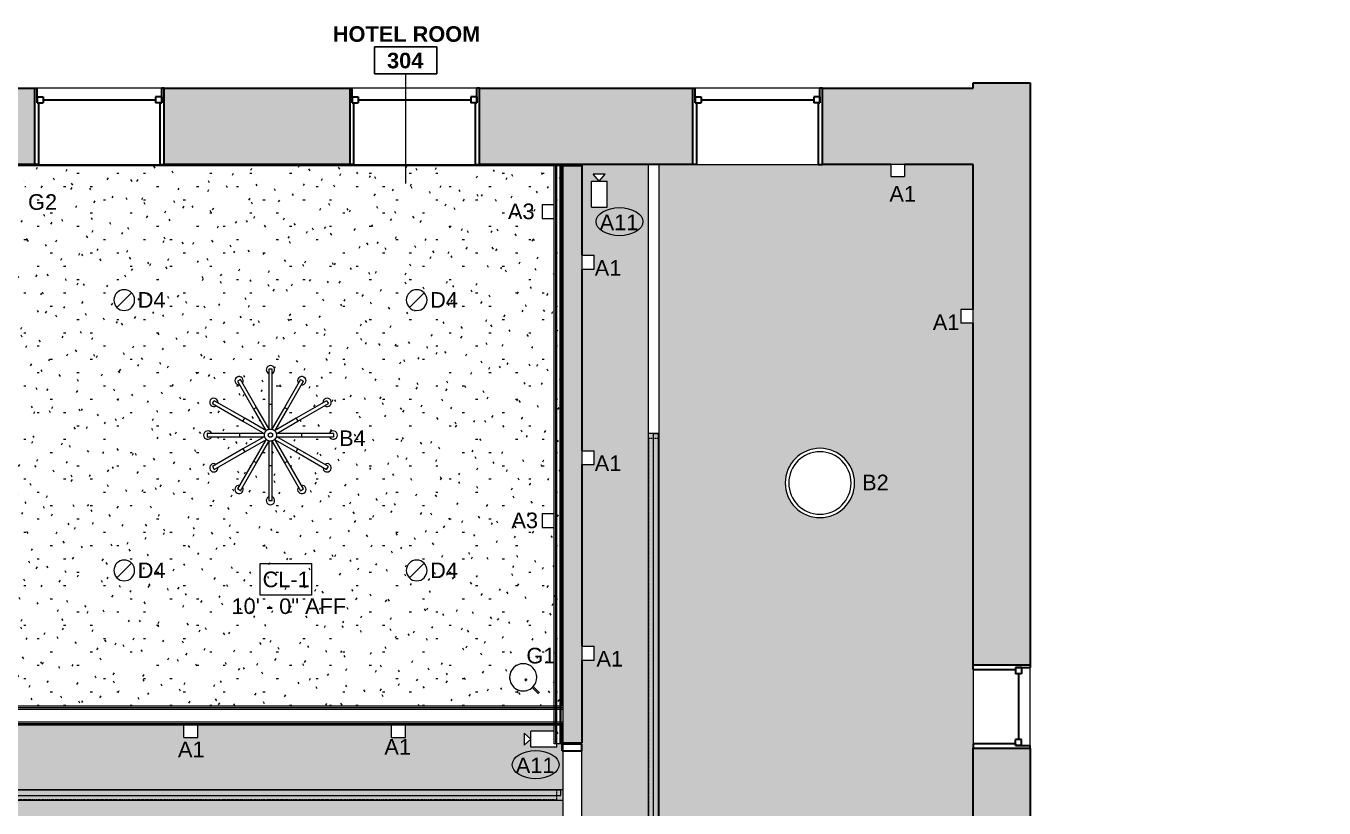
# Model space of a CAD drawing. Header units: inches. Extents: x -1176 to 1329, y -2524 to 978.
# Drawn here: x 937.6 to 1312.6, y 381.2 to 607 of the extents above; entities that cross this region are included whole.
import ezdxf

# ---------------------------------------------------------------- set-up
doc = ezdxf.new("R2010")
doc.units = ezdxf.units.IN
doc.header["$MEASUREMENT"] = 0
doc.linetypes.add('Dash', pattern=[0.25, 0.125, -0.125])
for name, color, linetype, lineweight in [('A-AREA-IDEN', 2, 'Continuous', 9), ('A-CLNG', 13, 'Continuous', 18), ('A-CLNG-IDEN', 151, 'Continuous', 9), ('A-CLNG-PATT', 13, 'Continuous', 18), ('A-DOOR', 31, 'Continuous', 18), ('A-DOOR-FRAM', 31, 'Continuous', 30), ('A-GLAZ', 151, 'Continuous', 18), ('A-WALL', 113, 'Continuous', 18), ('A-WALL-PATT', 111, 'Continuous', 18), ('E-LITE-EQPM', 33, 'Continuous', 9), ('E-LITE-EQPM-HDLN', 30, 'Dash', 9), ('E-LITE-EQPM-IDEN', 33, 'Continuous', 9), ('I-WALL', 2, 'Continuous', 18), ('Q-SPCQ', 91, 'Continuous', 9), ('Q-SPCQ-IDEN', 132, 'Continuous', 9)]:
    doc.layers.add(name, color=color, linetype=linetype, lineweight=lineweight)
doc.styles.add('Arial', font='arial.ttf', dxfattribs={"height": 4.5})
doc.styles.add('Swis721 Lt BT', font='swissl.ttf', dxfattribs={"height": 4.5})
doc.styles.add('Swis721 Lt BT_B', font='', dxfattribs={"height": 4.5})
doc.styles.get('Swis721 Lt BT_B').set_extended_font_data('Swis721 Lt BT', bold=True)
pattern_1 = [(0, (0, 0), (15.36, 3.84), [0.634, -10.886, 0.634, -10.886, -61.44]), (0, (0, 0), (15.36, 3.84), [-23.04, 0.634, -22.406, 0.634, -10.886, -26.88]), (0, (0, 0), (15.36, 3.84), [-57.6, 0.634, -7.046, 0.634, -18.566]), (120, (5.76, 1.92), (-11.005538, 11.38215), [0.634, -10.886, 0.634, -10.886, -61.44]), (120, (5.76, 1.92), (-11.005538, 11.38215), [-23.04, 0.634, -22.406, 0.634, -10.886, -26.88]), (120, (5.76, 1.92), (-11.005538, 11.38215), [-57.6, 0.634, -7.046, 0.634, -18.566]), (240, (7.68, 9.6), (-4.354462, -15.22215), [0.634, -10.886, 0.634, -10.886, -61.44]), (240, (7.68, 9.6), (-4.354462, -15.22215), [-23.04, 0.634, -22.406, 0.634, -10.886, -26.88]), (240, (7.68, 9.6), (-4.354462, -15.22215), [-57.6, 0.634, -7.046, 0.634, -18.566])]

# ---------------------------------------------------------------- blocks, each defined once
blk = doc.blocks.new('Double Hung - 24_ x 48_-4891590-3rd Floor RCP')
at = {"layer": 'A-GLAZ', "color": 8, "lineweight": 30}
for p, q in [((-12, 8.25), (-11.25, 8.25)), ((-11.25, 4), (-11.25, 8.25)), ((11.25, 4), (11.25, 8.25)), ((12, 8.25), (11.25, 8.25)), ((-11.25, 5.75), (-11.25, 4)), ((-11.25, 5.75), (-9.5, 5.75)), ((-11.25, 4), (-9.5, 4)), ((-11.25, 4), (-10.75, 4)), ((-10.75, -8.25), (-10.75, 4)), ((-9.5, 5.75), (-9.5, 4)), ((-9.5, 4.875), (9.5, 4.875)), ((9.5, 5.75), (9.5, 4)), ((11.25, 5.75), (9.5, 5.75)), ((11.25, 4), (9.5, 4)), ((10.75, 4), (11.25, 4)), ((10.75, 4), (10.75, -8.25)), ((11.25, 5.75), (11.25, 4)), ((-10.75, -8.25), (-12, -8.25)), ((10.75, -8.25), (12, -8.25))]:
    blk.add_line(p, q, dxfattribs=at)
blk = doc.blocks.new('Double Hung - side window 4_ X 6_ 3_ H-6086068-3rd Floor RCP')
at = {"layer": 'A-GLAZ', "color": 8, "lineweight": 30}
for p, q in [((-18.75, 11), (-18, 11)), ((-18, 6.75), (-18, 11)), ((-18, 8.5), (-18, 6.75)), ((-18, 8.5), (-16.25, 8.5)), ((-16.25, 8.5), (-16.25, 6.75)), ((-16.25, 7.625), (16.25, 7.625)), ((16.25, 8.5), (16.25, 6.75)), ((18, 8.5), (16.25, 8.5)), ((18, 6.75), (18, 11)), ((18.75, 11), (18, 11)), ((18, 8.5), (18, 6.75)), ((-18, 6.75), (-16.25, 6.75)), ((-18, 6.75), (-17.5, 6.75)), ((-17.5, -11), (-17.5, 6.75)), ((18, 6.75), (16.25, 6.75)), ((17.5, 6.75), (18, 6.75)), ((17.5, 6.75), (17.5, -11)), ((-17.5, -11), (-18.75, -11)), ((17.5, -11), (18.75, -11))]:
    blk.add_line(p, q, dxfattribs=at)
blk = doc.blocks.new('Lighting-Linear-Cove-Cooper-Ametrix-LC32-LED1 - Lighting-Linear-Cove-Cooper-Ametrix-LC32-LED 31_ 1_5_-7121263-3rd Floor RCP')
at = {"layer": 'E-LITE-EQPM'}
for p, q in [((-187.75, -1.37), (-187.75, 0.16)), ((-187.75, 0.16), (187.56, 0.16)), ((187.56, -1.37), (-187.75, -1.37))]:
    blk.add_line(p, q, dxfattribs=at)
at = {"layer": 'E-LITE-EQPM-HDLN'}
for p, q in [((186.46, 1.37), (-186.46, 1.37)), ((-186.46, 1.37), (-186.46, -1.37)), ((186.46, -1.37), (186.46, 1.37))]:
    blk.add_line(p, q, dxfattribs=at)
blk = doc.blocks.new('Lighting-Linear-Cove-Cooper-Ametrix-LC32-LED1 - Lighting-Linear-Cove-Cooper-Ametrix-LC32-LED 40_ 3_-7141471-3rd Floor RCP')
at = {"layer": 'E-LITE-EQPM'}
for p, q in [((-241.5, 0.16), (241.5, 0.16)), ((241.5, 0.16), (241.5, -1.37)), ((241.5, -1.37), (-241.5, -1.37))]:
    blk.add_line(p, q, dxfattribs=at)
at = {"layer": 'E-LITE-EQPM-HDLN'}
for p, q in [((240.21, 1.37), (-240.21, 1.37)), ((240.21, -1.37), (240.21, 1.37))]:
    blk.add_line(p, q, dxfattribs=at)
blk = doc.blocks.new('Sconce Light - Sphere - 100W - 277V-7960169-3rd Floor RCP')
at = {"layer": 'E-LITE-EQPM'}
for p, q in [((0, 6.3125), (-2, 6.3125)), ((-2, 6.3125), (-2, 2.8125)), ((2, 6.3125), (0, 6.3125)), ((2, 6.3125), (2, 2.8125)), ((-2, 2.8125), (0, 2.8125)), ((0, 2.8125), (2, 2.8125))]:
    blk.add_line(p, q, dxfattribs=at)
blk = doc.blocks.new('Iron_Chandelier_2145 - Iron_Chandelier_2145-V2-3rd Floor RCP')
at = {"layer": 'E-LITE-EQPM'}
for p, q in [((-0.5, 19.02), (-0.5, 8.88)), ((0.5, 19.02), (-0.5, 19.02)), ((0.5, 8.88), (0.5, 19.02)), ((-8.69, 16.05), (-9.56, 15.55)), ((-9.56, 15.55), (-4.9, 7.49)), ((-4.04, 7.99), (-8.69, 16.05)), ((8.69, 16.05), (4.04, 7.99)), ((4.9, 7.49), (9.56, 15.55)), ((8.69, 16.05), (9.56, 15.55)), ((-16.72, 9.08), (-16.22, 9.94)), ((-16.72, 9.08), (-7.94, 4)), ((-7.44, 4.87), (-16.22, 9.94)), ((-4.04, 7.99), (-4.9, 7.49)), ((-0.5, 1.86), (-4.04, 7.99)), ((-0.5, 8.88), (-0.5, 2.41)), ((0.5, 8.88), (-0.5, 8.88)), ((0.5, 2.41), (0.5, 8.88)), ((4.04, 7.99), (0.5, 1.86)), ((4.04, 7.99), (4.9, 7.49)), ((16.22, 9.94), (7.44, 4.87)), ((7.94, 4), (16.72, 9.08)), ((16.22, 9.94), (16.72, 9.08)), ((-7.94, 4), (-7.44, 4.87)), ((-7.94, 4), (-2.34, 0.77)), ((-1.84, 1.64), (-7.44, 4.87)), ((-4.9, 7.49), (-1.36, 1.36)), ((1.36, 1.36), (4.9, 7.49)), ((7.44, 4.87), (1.84, 1.64)), ((2.34, 0.77), (7.94, 4)), ((7.44, 4.87), (7.94, 4)), ((-8.94, 0.5), (-18.25, 0.5)), ((-18.25, 0.5), (-18.25, -0.5)), ((-1.86, 0.5), (-8.94, 0.5)), ((-8.94, 0.5), (-8.94, -0.5)), ((-2.34, 0.77), (-1.69, 0.4)), ((-1.2, 1.27), (-1.84, 1.64)), ((-0.5, 2.41), (-0.5, 1.66)), ((0.5, 1.67), (0.5, 2.41)), ((1.84, 1.64), (1.19, 1.26)), ((1.69, 0.4), (2.34, 0.77)), ((8.94, 0.5), (1.86, 0.5)), ((18.25, 0.5), (8.94, 0.5)), ((8.94, 0.5), (8.94, -0.5)), ((18.25, 0.5), (18.25, -0.5)), ((-18.25, -0.5), (-8.94, -0.5)), ((-8.94, -0.5), (-1.86, -0.5)), ((-2.34, -0.77), (-7.94, -4)), ((-7.44, -4.87), (-1.84, -1.64)), ((-1.36, -1.36), (-4.9, -7.49)), ((-4.04, -7.99), (-0.5, -1.86)), ((-1.69, -0.4), (-2.34, -0.77)), ((-1.84, -1.64), (-1.19, -1.26)), ((-0.5, -1.67), (-0.5, -2.41)), ((-0.5, -2.41), (-0.5, -8.88)), ((0.5, -2.41), (0.5, -1.66)), ((0.5, -1.86), (4.04, -7.99)), ((0.5, -8.88), (0.5, -2.41)), ((1.2, -1.27), (1.84, -1.64)), ((4.9, -7.49), (1.36, -1.36)), ((2.34, -0.77), (1.69, -0.4)), ((1.84, -1.64), (7.44, -4.87)), ((1.86, -0.5), (8.94, -0.5)), ((7.94, -4), (2.34, -0.77)), ((8.94, -0.5), (18.25, -0.5)), ((-7.94, -4), (-16.72, -9.08)), ((-16.22, -9.94), (-7.44, -4.87)), ((-4.9, -7.49), (-9.56, -15.55)), ((-7.94, -4), (-7.44, -4.87)), ((-4.04, -7.99), (-4.9, -7.49)), ((4.04, -7.99), (4.9, -7.49)), ((9.56, -15.55), (4.9, -7.49)), ((7.44, -4.87), (7.94, -4)), ((7.44, -4.87), (16.22, -9.94)), ((16.72, -9.08), (7.94, -4)), ((-16.72, -9.08), (-16.22, -9.94)), ((-8.69, -16.05), (-4.04, -7.99)), ((-0.5, -8.88), (-0.5, -19.02)), ((0.5, -8.88), (-0.5, -8.88)), ((0.5, -19.02), (0.5, -8.88)), ((4.04, -7.99), (8.69, -16.05)), ((16.22, -9.94), (16.72, -9.08)), ((-8.69, -16.05), (-9.56, -15.55)), ((8.69, -16.05), (9.56, -15.55)), ((0.5, -19.02), (-0.5, -19.02))]:
    blk.add_line(p, q, dxfattribs=at)
at = {"layer": 'E-LITE-EQPM', "flags": 128}
for points in [[(-1.75, 0), (-1.75, 0.07), (-1.75, 0.14), (-1.74, 0.21), (-1.73, 0.28), (-1.72, 0.35), (-1.7, 0.42), (-1.68, 0.48), (-1.66, 0.55), (-1.64, 0.62), (-1.61, 0.68), (-1.59, 0.75), (-1.56, 0.81), (-1.52, 0.87), (-1.49, 0.93), (-1.45, 0.99), (-1.41, 1.05), (-1.36, 1.1), (-1.32, 1.16), (-1.27, 1.21), (-1.22, 1.26), (-1.17, 1.31), (-1.12, 1.35), (-1.06, 1.39), (-1.01, 1.44), (-0.95, 1.48), (-0.89, 1.51), (-0.83, 1.55), (-0.76, 1.58), (-0.7, 1.61), (-0.64, 1.63), (-0.57, 1.66), (-0.5, 1.68), (-0.44, 1.7), (-0.37, 1.71), (-0.3, 1.73), (-0.23, 1.74), (-0.16, 1.75), (-0.09, 1.75), (-0.02, 1.75), (0.05, 1.75), (0.12, 1.75), (0.19, 1.74), (0.26, 1.73), (0.33, 1.72), (0.4, 1.71), (0.47, 1.69), (0.53, 1.67), (0.6, 1.65), (0.67, 1.62), (0.73, 1.59), (0.79, 1.56), (0.85, 1.53), (0.92, 1.5), (0.97, 1.46), (1.03, 1.42), (1.09, 1.38), (1.14, 1.33), (1.19, 1.28), (1.24, 1.23), (1.29, 1.18), (1.34, 1.13), (1.38, 1.08), (1.43, 1.02), (1.46, 0.96), (1.5, 0.9), (1.54, 0.84), (1.57, 0.78), (1.6, 0.72), (1.63, 0.65), (1.65, 0.59), (1.67, 0.52), (1.69, 0.45), (1.71, 0.39), (1.72, 0.32), (1.74, 0.25), (1.74, 0.18), (1.75, 0.11), (1.75, 0.04), (1.75, 0)], [(1.75, 0), (1.75, -0.07), (1.75, -0.14), (1.74, -0.21), (1.73, -0.28), (1.72, -0.35), (1.7, -0.42), (1.68, -0.48), (1.66, -0.55), (1.64, -0.62), (1.61, -0.68), (1.59, -0.75), (1.56, -0.81), (1.52, -0.87), (1.49, -0.93), (1.45, -0.99), (1.41, -1.05), (1.36, -1.1), (1.32, -1.16), (1.27, -1.21), (1.22, -1.26), (1.17, -1.31), (1.12, -1.35), (1.06, -1.39), (1.01, -1.44), (0.95, -1.48), (0.89, -1.51), (0.83, -1.55), (0.76, -1.58), (0.7, -1.61), (0.64, -1.63), (0.57, -1.66), (0.5, -1.68), (0.44, -1.7), (0.37, -1.71), (0.3, -1.73), (0.23, -1.74), (0.16, -1.75), (0.09, -1.75), (0.02, -1.75), (-0.05, -1.75), (-0.12, -1.75), (-0.19, -1.74), (-0.26, -1.73), (-0.33, -1.72), (-0.4, -1.71), (-0.47, -1.69), (-0.53, -1.67), (-0.6, -1.65), (-0.67, -1.62), (-0.73, -1.59), (-0.79, -1.56), (-0.85, -1.53), (-0.92, -1.5), (-0.97, -1.46), (-1.03, -1.42), (-1.09, -1.38), (-1.14, -1.33), (-1.19, -1.28), (-1.24, -1.23), (-1.29, -1.18), (-1.34, -1.13), (-1.38, -1.08), (-1.43, -1.02), (-1.46, -0.96), (-1.5, -0.9), (-1.54, -0.84), (-1.57, -0.78), (-1.6, -0.72), (-1.63, -0.65), (-1.65, -0.59), (-1.67, -0.52), (-1.69, -0.45), (-1.71, -0.39), (-1.72, -0.32), (-1.74, -0.25), (-1.74, -0.18), (-1.75, -0.11), (-1.75, -0.04), (-1.75, 0)], [(-0.63, 0), (-0.63, 0.03), (-0.63, 0.05), (-0.62, 0.08), (-0.62, 0.1), (-0.62, 0.12), (-0.61, 0.15), (-0.6, 0.17), (-0.6, 0.2), (-0.59, 0.22), (-0.58, 0.24), (-0.57, 0.27), (-0.56, 0.29), (-0.55, 0.31), (-0.53, 0.33), (-0.52, 0.35), (-0.5, 0.38), (-0.49, 0.39), (-0.47, 0.41), (-0.46, 0.43), (-0.44, 0.45), (-0.42, 0.47), (-0.4, 0.48), (-0.38, 0.5), (-0.36, 0.51), (-0.34, 0.53), (-0.32, 0.54), (-0.3, 0.55), (-0.27, 0.57), (-0.25, 0.58), (-0.23, 0.59), (-0.2, 0.59), (-0.18, 0.6), (-0.16, 0.61), (-0.13, 0.61), (-0.11, 0.62), (-0.08, 0.62), (-0.06, 0.63), (-0.03, 0.63), (-0.01, 0.63), (0.02, 0.63), (0.04, 0.63), (0.07, 0.62), (0.09, 0.62), (0.12, 0.62), (0.14, 0.61), (0.17, 0.61), (0.19, 0.6), (0.21, 0.59), (0.24, 0.58), (0.26, 0.57), (0.28, 0.56), (0.31, 0.55), (0.33, 0.54), (0.35, 0.52), (0.37, 0.51), (0.39, 0.49), (0.41, 0.48), (0.43, 0.46), (0.45, 0.44), (0.46, 0.42), (0.48, 0.41), (0.5, 0.39), (0.51, 0.37), (0.52, 0.35), (0.54, 0.32), (0.55, 0.3), (0.56, 0.28), (0.57, 0.26), (0.58, 0.23), (0.59, 0.21), (0.6, 0.19), (0.61, 0.16), (0.61, 0.14), (0.62, 0.11), (0.62, 0.09), (0.62, 0.06), (0.63, 0.04), (0.63, 0.01), (0.63, 0)], [(0.63, 0), (0.63, -0.03), (0.63, -0.05), (0.62, -0.08), (0.62, -0.1), (0.62, -0.12), (0.61, -0.15), (0.6, -0.17), (0.6, -0.2), (0.59, -0.22), (0.58, -0.24), (0.57, -0.27), (0.56, -0.29), (0.55, -0.31), (0.53, -0.33), (0.52, -0.35), (0.5, -0.38), (0.49, -0.39), (0.47, -0.41), (0.46, -0.43), (0.44, -0.45), (0.42, -0.47), (0.4, -0.48), (0.38, -0.5), (0.36, -0.51), (0.34, -0.53), (0.32, -0.54), (0.3, -0.55), (0.27, -0.57), (0.25, -0.58), (0.23, -0.59), (0.2, -0.59), (0.18, -0.6), (0.16, -0.61), (0.13, -0.61), (0.11, -0.62), (0.08, -0.62), (0.06, -0.63), (0.03, -0.63), (0.01, -0.63), (-0.02, -0.63), (-0.04, -0.63), (-0.07, -0.62), (-0.09, -0.62), (-0.12, -0.62), (-0.14, -0.61), (-0.17, -0.61), (-0.19, -0.6), (-0.21, -0.59), (-0.24, -0.58), (-0.26, -0.57), (-0.28, -0.56), (-0.31, -0.55), (-0.33, -0.54), (-0.35, -0.52), (-0.37, -0.51), (-0.39, -0.49), (-0.41, -0.48), (-0.43, -0.46), (-0.45, -0.44), (-0.46, -0.42), (-0.48, -0.41), (-0.5, -0.39), (-0.51, -0.37), (-0.52, -0.35), (-0.54, -0.32), (-0.55, -0.3), (-0.56, -0.28), (-0.57, -0.26), (-0.58, -0.23), (-0.59, -0.21), (-0.6, -0.19), (-0.61, -0.16), (-0.61, -0.14), (-0.62, -0.11), (-0.62, -0.09), (-0.62, -0.06), (-0.63, -0.04), (-0.63, -0.01), (-0.63, 0)]]:
    blk.add_lwpolyline(points, dxfattribs=at)
at = {"layer": 'E-LITE-EQPM'}
for centre, start, end in [((0, 18.89), 90, 244.637), ((0, 18.89), 295.363, 90), ((-9.06, 15.7), 120, 274.637), ((-9.06, 15.7), 325.363, 120), ((9.06, 15.7), 60, 214.637), ((9.06, 15.7), 265.363, 60), ((-16.36, 9.44), 150, 304.637), ((-16.36, 9.44), 355.363, 150), ((16.36, 9.44), 30, 184.637), ((16.36, 9.44), 235.363, 30), ((-18.12, 0), 25.363, 180), ((-18.12, 0), 180, 334.637), ((18.12, 0), 0, 154.637), ((18.12, 0), 205.363, 0), ((-16.36, -9.44), 55.363, 210), ((-16.36, -9.44), 210, 4.637), ((16.36, -9.44), 175.363, 330), ((16.36, -9.44), 330, 124.637), ((-9.06, -15.7), 85.363, 240), ((9.06, -15.7), 300, 94.637), ((-9.06, -15.7), 240, 34.637), ((0, -18.89), 115.363, 270), ((0, -18.89), 270, 64.637), ((9.06, -15.7), 145.363, 300)]:
    blk.add_arc(centre, 1.21, start, end, dxfattribs=at)
blk = doc.blocks.new('Sconce Light - Sphere - Bedside Sconce-8192777-3rd Floor RCP')
at = {"layer": 'E-LITE-EQPM'}
for p, q in [((0, 4.75), (-2, 4.75)), ((-2, 4.75), (-2, 1.25)), ((2, 4.75), (0, 4.75)), ((2, 4.75), (2, 1.25)), ((-2, 1.25), (0, 1.25)), ((0, 1.25), (2, 1.25))]:
    blk.add_line(p, q, dxfattribs=at)
blk = doc.blocks.new('Lighting_Outside_Platek_flamingo-floor - 3050316_9W_LED_3000K_H1900mm_Floor-6784958-3rd Floor RCP')
at = {"layer": 'E-LITE-EQPM'}
for p, q in [((10, 0.18), (10.41, 0.18)), ((12.93, 0.18), (15.52, 0.18)), ((10.41, -0.21), (10, -0.21)), ((15.52, -0.21), (12.92, -0.21))]:
    blk.add_line(p, q, dxfattribs=at)
for centre, radius, start, end in [((9.02, 0), 3.94, 0, 180), ((9.02, 0), 3.94, 180, 0), ((9.02, -0.01), 3.94, 168.0937, 173.161), ((9.02, -0.01), 3.94, 127.822, 131.3135), ((9.02, -0.01), 3.94, 108.8033, 111.9844), ((10, -0.01), 0.197, 0, 180), ((9.02, -0.01), 3.94, 68.0156, 71.1967), ((9.02, -0.01), 3.94, 48.6865, 52.178), ((9.02, -0.01), 3.94, 6.839, 11.9063), ((9.02, -0.01), 3.94, 186.4519, 192.1397), ((9.02, -0.01), 3.94, 208.3017, 212.7015), ((9.02, -0.01), 3.94, 227.2675, 234.5311), ((9.02, -0.01), 3.94, 245.2753, 252.8493), ((10, -0.01), 0.197, 180, 360), ((9.02, -0.01), 3.94, 287.1507, 294.7247), ((9.02, -0.01), 3.94, 305.4689, 312.7325), ((9.02, -0.01), 3.94, 327.2985, 331.6983), ((9.02, -0.01), 3.94, 347.8603, 353.5481), ((9.02, -0.01), 3.94, 265.6002, 270), ((9.02, -0.01), 3.94, 270, 274.3998)]:
    blk.add_arc(centre, radius, start, end, dxfattribs=at)
blk = doc.blocks.new('L-Recessed Circular - Downlight - 6_-7313291-3rd Floor RCP')
at = {"layer": 'E-LITE-EQPM'}
for q in [(-2.12, -2.12), (2.12, 2.12)]:
    blk.add_line((0, 0), q, dxfattribs=at)
for start, end in [(360, 180), (180, 360)]:
    blk.add_arc((0, 0), 3, start, end, dxfattribs=at)
blk = doc.blocks.new('Single Flush - D13 3_ X 8_-8260079-3rd Floor RCP')
at = {"layer": 'A-DOOR-FRAM'}
for p, q in [((-20, 3), (-20, -2.75)), ((-20, 3), (-18, 3)), ((-18, 3), (-18, -2.75)), ((18.000004, 3), (18.000004, -2.75)), ((18.000004, 3), (20.000004, 3)), ((20.000004, 3), (20.000004, -2.75)), ((-20, -2.75), (-18, -2.75)), ((18.000004, -2.75), (20.000004, -2.75))]:
    blk.add_line(p, q, dxfattribs=at)
blk = doc.blocks.new('Security_Camera_-_Dome_6414 - 8_-0_ AFF-7476807-3rd Floor RCP')
at = {"layer": 'Q-SPCQ'}
for p, q in [((1.71, 5.14), (-1.71, 5.14)), ((0, 3.14), (-1.71, 5.14)), ((0, 3.14), (1.71, 5.14)), ((-2.27, 3.14), (2.27, 3.14)), ((-2.27, -4.36), (-2.27, 3.14)), ((2.27, -4.36), (2.27, 3.14)), ((-2.27, -4.36), (2.27, -4.36))]:
    blk.add_line(p, q, dxfattribs=at)
blk = doc.blocks.new('Security_Camera_-_Dome_6414 - 8_-0_ AFF-V11-3rd Floor RCP')
at = {"layer": 'Q-SPCQ'}
for p, q in [((1.71, 5.14), (-1.71, 5.14)), ((0, 3.14), (-1.71, 5.14)), ((0, 3.14), (1.71, 5.14)), ((-2.27, 3.14), (2.27, 3.14)), ((-2.27, -4.36), (-2.27, 3.14)), ((2.27, -3.59), (2.27, 3.14)), ((-2.27, -4.36), (-1.38, -4.36))]:
    blk.add_line(p, q, dxfattribs=at)
blk = doc.blocks.new('Sconce Light - Sphere - 100W - 277V-7960200-3rd Floor RCP')
at = {"layer": 'E-LITE-EQPM'}
for p, q in [((0, -11), (-2, -11)), ((-2, -11), (-2, -14.5)), ((2, -11), (0, -11)), ((2, -11), (2, -14.5)), ((-2, -14.5), (0, -14.5)), ((0, -14.5), (2, -14.5))]:
    blk.add_line(p, q, dxfattribs=at)
blk = doc.blocks.new('Sconce Light - Sphere - 100W - 277V-7976432-3rd Floor RCP')
at = {"layer": 'E-LITE-EQPM'}
for p, q in [((0, -2.75), (-2, -2.75)), ((-2, -2.75), (-2, -6.25)), ((2, -2.75), (0, -2.75)), ((2, -2.75), (2, -6.25)), ((-2, -6.25), (0, -6.25)), ((0, -6.25), (2, -6.25))]:
    blk.add_line(p, q, dxfattribs=at)
blk = doc.blocks.new('Sconce Light - Sphere - 100W - 277V-7960201-3rd Floor RCP')
at = {"layer": 'E-LITE-EQPM'}
for p, q in [((0, -8.25), (-2, -8.25)), ((-2, -8.25), (-2, -11.75)), ((2, -8.25), (0, -8.25)), ((2, -8.25), (2, -11.75)), ((-2, -11.75), (0, -11.75)), ((0, -11.75), (2, -11.75))]:
    blk.add_line(p, q, dxfattribs=at)
blk = doc.blocks.new('L-Pendant Drum Light - Pendant-7119895-3rd Floor RCP')
at = {"layer": 'E-LITE-EQPM'}
for radius, start, end in [(10.01, 360, 180), (9.01, 0, 180), (10.01, 180, 360), (9.01, 180, 0)]:
    blk.add_arc((0, 0), radius, start, end, dxfattribs=at)
blk = doc.blocks.new('Appliance_Specialty Equipment Tag - Standard-3515593-3rd Floor RCP')
at = {"layer": 'Q-SPCQ-IDEN'}
blk.add_ellipse((-0.0499, 0.0037), major_axis=(-0.1406, 0), ratio=0.600473, dxfattribs=at)
blk = doc.blocks.new('Room Tag - Room Name and Number-3379422-3rd Floor RCP')
at = {"layer": 'A-AREA-IDEN'}
for p, q in [((-0.1881, -0.1636), (-0.1881, -0.0018)), ((-0.1881, -0.0018), (0.1869, -0.0018)), ((0.1869, -0.0018), (-0.1881, -0.0018)), ((-0.1881, -0.0018), (-0.1881, -0.1636)), ((0.1869, -0.0018), (0.1869, -0.1636)), ((0.1869, -0.1636), (0.1869, -0.0018)), ((0.1869, -0.1636), (-0.1881, -0.1636)), ((-0.1881, -0.1636), (0.1869, -0.1636))]:
    blk.add_line(p, q, dxfattribs=at)

msp = doc.modelspace()

# ---------------------------------------------------------------- hatches: boundary and pattern name
at = {"layer": 'A-CLNG-PATT'}
h = msp.add_hatch(dxfattribs=at)
h.set_pattern_fill('FP_1', color=256, style=0, pattern_type=2)
h.set_pattern_definition(pattern_1)
h.paths.add_polyline_path([(957.51, 410.67), (1090.24, 410.67), (1090.24, 462.17), (1086.74, 462.17), (1086.74, 466.17), (1090.24, 466.17), (1090.24, 551.39), (1086.74, 551.39), (1086.74, 555.39), (1090.24, 555.39), (1090.24, 566.64), (924.02, 566.64), (924.02, 410.67)], flags=0)
h.paths.add_polyline_path([(1085.56, 414.42), (1085.46, 414.44), (1085.42, 414.48), (1083.91, 415.99), (1083.68, 415.81), (1083.54, 415.67), (1083.41, 415.61), (1083.26, 415.5), (1082.28, 415.09), (1081.92, 415.05), (1081.25, 414.98), (1081.12, 414.99), (1080.94, 414.98), (1080.64, 415.06), (1080.2, 415.13), (1079.93, 415.25), (1079.62, 415.33), (1079.46, 415.44), (1079.32, 415.5), (1078.49, 416.12), (1078.32, 416.36), (1077.88, 416.94), (1077.82, 417.07), (1077.71, 417.23), (1077.63, 417.55), (1077.49, 417.89), (1077.44, 418.25), (1077.36, 418.55), (1077.37, 418.74), (1077.36, 418.95), (1077.48, 419.92), (1077.53, 420.02), (1077.88, 420.87), (1077.99, 421.02), (1078.05, 421.16), (1078.23, 421.33), (1078.51, 421.69), (1078.87, 421.97), (1079.02, 422.12), (1079.21, 422.23), (1079.37, 422.34), (1080.27, 422.71), (1081.29, 422.84), (1082.31, 422.71), (1083.26, 422.32), (1084.08, 421.68), (1084.7, 420.87), (1085.09, 419.93), (1085.23, 418.91), (1085.08, 417.86), (1084.7, 416.94), (1084.56, 416.76), (1084.5, 416.64), (1084.35, 416.49), (1084.19, 416.27), (1085.73, 414.71), (1085.76, 414.62), (1085.73, 414.52), (1085.66, 414.44), (1085.61, 414.42)], flags=0)
h.paths.add_polyline_path([(1050.5, 446.76), (1049.72, 446.86), (1049, 447.16), (1048.37, 447.64), (1047.9, 448.26), (1047.6, 448.98), (1047.5, 449.76), (1047.6, 450.54), (1047.9, 451.26), (1048.37, 451.88), (1049, 452.36), (1049.72, 452.66), (1050.5, 452.76), (1051.27, 452.66), (1052, 452.36), (1052.62, 451.88), (1053.09, 451.26), (1053.39, 450.54), (1053.5, 449.76), (1053.39, 448.98), (1053.09, 448.26), (1052.62, 447.64), (1052, 447.16), (1051.27, 446.86)], flags=0)
h.paths.add_polyline_path([(966.01, 446.76), (965.24, 446.86), (964.51, 447.16), (963.89, 447.64), (963.42, 448.26), (963.12, 448.98), (963.01, 449.76), (963.12, 450.54), (963.42, 451.26), (963.89, 451.88), (964.51, 452.36), (965.24, 452.66), (966.01, 452.76), (966.79, 452.66), (967.51, 452.36), (968.14, 451.88), (968.61, 451.26), (968.91, 450.54), (969.01, 449.76), (968.91, 448.98), (968.61, 448.26), (968.14, 447.64), (967.51, 447.16), (966.79, 446.86)], flags=0)
h.paths.add_polyline_path([(1008.26, 468.75), (1007.55, 468.98), (1007.11, 469.58), (1007.11, 470.33), (1007.55, 470.93), (1007.76, 471), (1007.76, 486.98), (1000.15, 473.8), (1000.3, 473.62), (1000.36, 472.87), (1000, 472.25), (999.32, 471.94), (998.59, 472.1), (998.09, 472.65), (998.03, 473.43), (998.39, 474.04), (999.07, 474.35), (999.28, 474.3), (1006.89, 487.48), (993.06, 479.49), (993.1, 479.27), (992.8, 478.59), (992.15, 478.22), (991.41, 478.3), (990.85, 478.8), (990.7, 479.53), (991, 480.21), (991.65, 480.58), (992.39, 480.5), (992.56, 480.35), (1006.39, 488.34), (991.18, 488.34), (991.11, 488.13), (990.5, 487.69), (989.76, 487.69), (989.15, 488.13), (988.92, 488.84), (989.15, 489.55), (989.76, 489.99), (990.5, 489.99), (991.11, 489.55), (991.18, 489.34), (1006.39, 489.34), (992.54, 497.32), (992.39, 497.18), (991.62, 497.12), (991, 497.48), (990.7, 498.16), (990.85, 498.89), (991.41, 499.39), (992.18, 499.45), (992.8, 499.09), (993.1, 498.41), (993.06, 498.2), (1006.89, 490.21), (999.28, 503.38), (999.07, 503.34), (998.39, 503.64), (998.01, 504.29), (998.09, 505.03), (998.59, 505.58), (999.32, 505.74), (1000, 505.44), (1000.37, 504.79), (1000.3, 504.05), (1000.15, 503.88), (1007.76, 490.71), (1007.76, 506.68), (1007.55, 506.75), (1007.11, 507.35), (1007.11, 508.1), (1007.55, 508.7), (1008.26, 508.93), (1008.97, 508.7), (1009.4, 508.1), (1009.4, 507.35), (1008.97, 506.75), (1008.76, 506.68), (1008.76, 490.71), (1016.36, 503.88), (1016.21, 504.05), (1016.15, 504.82), (1016.51, 505.44), (1017.19, 505.74), (1017.92, 505.58), (1018.42, 505.03), (1018.48, 504.26), (1018.13, 503.64), (1017.44, 503.34), (1017.23, 503.38), (1009.62, 490.21), (1023.46, 498.2), (1023.41, 498.41), (1023.71, 499.09), (1024.36, 499.47), (1025.1, 499.39), (1025.66, 498.89), (1025.81, 498.16), (1025.51, 497.48), (1024.86, 497.1), (1024.12, 497.18), (1023.96, 497.33), (1010.12, 489.34), (1025.34, 489.34), (1025.4, 489.55), (1026.01, 489.99), (1026.75, 489.99), (1027.36, 489.55), (1027.59, 488.84), (1027.36, 488.13), (1026.75, 487.69), (1026.01, 487.69), (1025.4, 488.13), (1025.34, 488.34), (1010.12, 488.34), (1023.97, 480.37), (1024.12, 480.5), (1024.89, 480.56), (1025.51, 480.21), (1025.81, 479.53), (1025.66, 478.8), (1025.1, 478.3), (1024.33, 478.23), (1023.71, 478.59), (1023.41, 479.27), (1023.46, 479.49), (1009.62, 487.48), (1017.23, 474.3), (1017.44, 474.35), (1018.13, 474.04), (1018.5, 473.4), (1018.42, 472.65), (1017.92, 472.1), (1017.19, 471.94), (1016.51, 472.25), (1016.14, 472.89), (1016.21, 473.64), (1016.36, 473.8), (1008.76, 486.98), (1008.76, 471), (1008.97, 470.93), (1009.4, 470.33), (1009.4, 469.58), (1008.97, 468.98), (1008.39, 468.79)], flags=0)
h.paths.add_polyline_path([(1050.5, 524.82), (1049.72, 524.92), (1049, 525.22), (1048.37, 525.7), (1047.9, 526.32), (1047.6, 527.05), (1047.5, 527.82), (1047.6, 528.6), (1047.9, 529.32), (1048.37, 529.94), (1049, 530.42), (1049.72, 530.72), (1050.5, 530.82), (1051.27, 530.72), (1052, 530.42), (1052.62, 529.94), (1053.09, 529.32), (1053.39, 528.6), (1053.5, 527.82), (1053.39, 527.05), (1053.09, 526.32), (1052.62, 525.7), (1052, 525.22), (1051.27, 524.92)], flags=0)
h.paths.add_polyline_path([(966.01, 524.82), (965.24, 524.92), (964.51, 525.22), (963.89, 525.7), (963.42, 526.32), (963.12, 527.05), (963.01, 527.82), (963.12, 528.6), (963.42, 529.32), (963.89, 529.94), (964.51, 530.42), (965.24, 530.72), (966.01, 530.82), (966.79, 530.72), (967.51, 530.42), (968.14, 529.94), (968.61, 529.32), (968.91, 528.6), (969.01, 527.82), (968.91, 527.05), (968.61, 526.32), (968.14, 525.7), (967.51, 525.22), (966.79, 524.92)], flags=0)
h.paths.add_polyline_path([(937.29, 551.38), (926.26, 551.38), (926.26, 562.4), (937.29, 562.4), (937.29, 553.07)], flags=0)
h = msp.add_hatch(dxfattribs=at)
h.set_pattern_fill('FP_1', color=256, style=0, pattern_type=2)
h.set_pattern_definition(pattern_1)
h.paths.add_polyline_path([(1312.65, 113.89), (1312.65, 182.16), (1309.15, 182.16), (1309.15, 186.16), (1312.65, 186.16), (1312.65, 204.44), (1226.15, 204.44), (1226.15, 154.89), (1223.65, 154.89), (1223.65, 113.89), (1311.81, 113.89)], flags=0)
h.paths.add_polyline_path([(1161.83, 113.89), (1185.27, 113.89), (1185.27, 117.39), (1189.27, 117.39), (1189.27, 113.89), (1213.65, 113.89), (1213.65, 180.89), (1171.6, 180.89), (1171.6, 378.89), (1211.24, 378.89), (1211.24, 521.11), (1207.74, 521.11), (1207.74, 525.11), (1211.24, 525.11), (1211.24, 567.01), (1191.47, 567.01), (1191.47, 563.51), (1187.47, 563.51), (1187.47, 567.01), (1120.51, 567.01), (1120.51, 113.89), (1160.9, 113.89)], flags=0)
h.paths.add_polyline_path([(1117.51, 113.89), (1117.51, 567.01), (1098.24, 567.01), (1098.24, 540.79), (1101.74, 540.79), (1101.74, 536.79), (1098.24, 536.79), (1098.24, 484.34), (1101.74, 484.34), (1101.74, 480.34), (1098.24, 480.34), (1098.24, 427.89), (1101.74, 427.89), (1101.74, 423.89), (1098.24, 423.89), (1098.24, 330.94), (1101.74, 330.94), (1101.74, 326.94), (1098.24, 326.94), (1098.24, 269.5), (1101.74, 269.5), (1101.74, 265.5), (1098.24, 265.5), (1098.24, 208.06), (1101.74, 208.06), (1101.74, 204.06), (1098.24, 204.06), (1098.24, 146.61), (1101.74, 146.61), (1101.74, 142.61), (1098.24, 142.61), (1098.24, 113.89), (1104.94, 113.89)], flags=0)
h.paths.add_polyline_path([(1209.86, 114.79), (1205.44, 114.79), (1205.44, 122.16), (1209.86, 122.16), (1209.86, 114.89)], flags=0)
h.paths.add_polyline_path([(1309.86, 114.79), (1305.44, 114.79), (1305.44, 122.16), (1309.86, 122.16), (1309.86, 115.23)], flags=0)
h.paths.add_polyline_path([(1104.94, 114.79), (1100.53, 114.79), (1100.53, 122.16), (1104.94, 122.16), (1104.94, 121.82)], flags=0)
h.paths.add_polyline_path([(1307.63, 122.33), (1306.08, 124.15), (1309.19, 124.15), (1308.97, 123.89)], flags=0)
h.paths.add_polyline_path([(1102.72, 122.33), (1101.16, 124.15), (1104.28, 124.15)], flags=0)
h.paths.add_polyline_path([(1207.63, 122.33), (1206.08, 124.15), (1209.19, 124.15)], flags=0)
h.paths.add_polyline_path([(1167.86, 137.44), (1165.96, 137.44), (1163.89, 137.88), (1161.98, 138.74), (1160.3, 139.95), (1158.88, 141.54), (1157.86, 143.32), (1157.2, 145.39), (1156.99, 147.39), (1157.21, 149.47), (1157.86, 151.46), (1158.93, 153.31), (1160.3, 154.83), (1162, 156.06), (1163.91, 156.91), (1165.96, 157.35), (1168.05, 157.35), (1170.1, 156.91), (1172.03, 156.05), (1173.7, 154.83), (1175.12, 153.24), (1176.15, 151.46), (1176.8, 149.4), (1177.01, 147.39), (1176.79, 145.31), (1176.15, 143.32), (1175.1, 141.51), (1173.7, 139.95), (1172.01, 138.72), (1170.1, 137.87), (1168.05, 137.44)], flags=0)
h.paths.add_polyline_path([(1267.1, 153.44), (1265.04, 153.88), (1263.12, 154.74), (1261.45, 155.95), (1260.03, 157.54), (1259, 159.32), (1258.35, 161.39), (1258.14, 163.39), (1258.36, 165.47), (1259, 167.46), (1260.08, 169.31), (1261.45, 170.83), (1263.14, 172.06), (1265.06, 172.91), (1267.1, 173.35), (1269.2, 173.35), (1271.24, 172.91), (1273.16, 172.06), (1274.85, 170.83), (1276.27, 169.24), (1277.3, 167.46), (1277.95, 165.4), (1278.16, 163.39), (1277.94, 161.31), (1277.3, 159.32), (1276.25, 157.51), (1274.85, 155.95), (1273.16, 154.72), (1271.24, 153.87), (1269.2, 153.44), (1267.24, 153.44)], flags=0)
h.paths.add_polyline_path([(1165.96, 465.05), (1163.89, 465.5), (1161.98, 466.35), (1160.3, 467.57), (1158.88, 469.16), (1157.86, 470.94), (1157.2, 473), (1156.99, 475.01), (1157.21, 477.09), (1157.86, 479.08), (1158.9, 480.89), (1160.3, 482.45), (1162, 483.68), (1163.91, 484.53), (1165.96, 484.97), (1168.05, 484.97), (1170.1, 484.53), (1172.03, 483.67), (1173.7, 482.45), (1175.12, 480.86), (1176.15, 479.08), (1176.8, 477.01), (1177.01, 475.01), (1176.79, 472.93), (1176.15, 470.94), (1175.1, 469.12), (1173.7, 467.57), (1172.01, 466.34), (1170.1, 465.49), (1168.05, 465.05), (1166.09, 465.05)], flags=0)
h.paths.add_polyline_path([(1105.44, 554.72), (1101.03, 554.72), (1101.03, 562.1), (1105.44, 562.1)], flags=0)
h.paths.add_polyline_path([(1103.22, 562.26), (1101.66, 564.08), (1104.78, 564.08)], flags=0)
h = msp.add_hatch(dxfattribs=at)
h.set_pattern_fill('FP_1', color=256, style=0, pattern_type=2)
h.set_pattern_definition(pattern_1)
h.paths.add_polyline_path([(1117.51, 113.89), (1120.51, 113.89), (1120.51, 489.38), (1117.51, 489.38), (1117.51, 126.58)], flags=0)
h = msp.add_hatch(dxfattribs=at)
h.set_pattern_fill('FP_1', color=256, style=0, pattern_type=2)
h.set_pattern_definition(pattern_1)
h.paths.add_polyline_path([(1090.24, 346.35), (1090.24, 359.01), (1092.74, 359.01), (1092.74, 383.44), (603.56, 383.44), (603.56, 346.35), (647.35, 346.35), (647.57, 348.29), (648.21, 350.13), (649.25, 351.78), (650.63, 353.16), (652.28, 354.2), (654.12, 354.84), (656.06, 355.06), (657.99, 354.84), (659.84, 354.2), (661.49, 353.16), (662.87, 351.78), (663.9, 350.13), (664.55, 348.29), (664.77, 346.35), (697.56, 346.35), (697.56, 349.85), (701.56, 349.85), (701.56, 346.35), (757.56, 346.35), (757.56, 349.85), (761.56, 349.85), (761.56, 346.35), (800.61, 346.35), (800.83, 348.29), (801.48, 350.13), (802.51, 351.78), (803.89, 353.16), (805.54, 354.2), (807.38, 354.84), (809.32, 355.06), (811.26, 354.84), (813.1, 354.2), (814.75, 353.16), (816.13, 351.78), (817.17, 350.13), (817.81, 348.29), (818.03, 346.35), (897.21, 346.35), (897.21, 349.85), (901.21, 349.85), (901.21, 346.35), (980.61, 346.35), (980.83, 348.29), (981.48, 350.13), (982.51, 351.78), (983.89, 353.16), (985.54, 354.2), (987.38, 354.84), (989.32, 355.06), (991.26, 354.84), (993.1, 354.2), (994.75, 353.16), (996.13, 351.78), (997.17, 350.13), (997.81, 348.29), (998.03, 346.35), (1043.23, 346.35), (1043.23, 349.85), (1047.23, 349.85), (1047.23, 346.35), (1048.46, 346.35)], flags=0)
h.paths.add_polyline_path([(605.15, 347.46), (605.15, 351.87), (612.52, 351.87), (612.52, 347.46), (606.34, 347.46)], flags=0)
h.paths.add_polyline_path([(614.51, 348.12), (612.69, 349.68), (614.51, 351.24)], flags=0)
h.paths.add_polyline_path([(983.73, 386.44), (1092.74, 386.44), (1092.74, 399.67), (1090.94, 399.67), (1090.94, 398.84), (1083.56, 398.84), (1083.56, 403.26), (1090.24, 403.26), (1090.24, 405.05), (1047.23, 405.05), (1047.23, 401.55), (1043.23, 401.55), (1043.23, 405.05), (987.23, 405.05), (987.23, 401.55), (983.23, 401.55), (983.23, 405.05), (927.23, 405.05), (927.23, 401.55), (923.23, 401.55), (923.23, 405.05), (906.45, 405.05), (906.23, 403.11), (905.58, 401.27), (904.55, 399.62), (903.17, 398.24), (901.51, 397.2), (899.67, 396.56), (897.74, 396.34), (895.8, 396.56), (893.96, 397.2), (892.31, 398.24), (890.93, 399.62), (889.89, 401.27), (889.25, 403.11), (889.03, 405.05), (810.72, 405.05), (810.72, 401.55), (806.72, 401.55), (806.72, 405.05), (730.45, 405.05), (730.23, 403.11), (729.58, 401.27), (728.55, 399.62), (727.17, 398.24), (725.51, 397.2), (723.67, 396.56), (721.74, 396.34), (719.8, 396.56), (717.96, 397.2), (716.31, 398.24), (714.93, 399.62), (713.89, 401.27), (713.25, 403.11), (713.03, 405.05), (701.56, 405.05), (701.56, 401.55), (697.56, 401.55), (697.56, 405.05), (641.56, 405.05), (641.56, 401.55), (637.56, 401.55), (637.56, 405.05), (603.56, 405.05), (603.56, 386.44), (957.51, 386.44)], flags=0)
h.paths.add_polyline_path([(1081.58, 399.48), (1081.58, 402.59), (1083.39, 401.03), (1082.2, 400.01)], flags=0)
h = msp.add_hatch(dxfattribs=at)
h.set_pattern_fill('FP_1', color=256, style=0, pattern_type=2)
h.set_pattern_definition(pattern_1)
h.paths.add_polyline_path([(1048.46, 383.44), (1092.74, 383.44), (1092.74, 386.44), (603.56, 386.44), (603.56, 383.44), (957.51, 383.44)], flags=0)
at = {"layer": 'A-WALL-PATT', "lineweight": 9}
h = msp.add_hatch(color=7, dxfattribs=at)
h.paths.add_polyline_path([(1211.24, 567.01), (1211.24, 589.01), (1167.7, 589.01), (1167.7, 567.01), (1191.47, 567.01)], flags=0)
h.paths.add_polyline_path([(1130.2, 567.01), (1130.2, 589.01), (1068.64, 589.01), (1068.64, 567.01)], flags=0)
h.paths.add_polyline_path([(1031.14, 567.01), (1031.14, 589.01), (977.59, 589.01), (977.59, 567.01)], flags=0)
h.paths.add_polyline_path([(934.77, 567.01), (940.09, 567.01), (940.09, 589.01), (874.54, 589.01), (874.54, 567.01), (923.77, 567.01)], flags=0)
h.paths.add_polyline_path([(837.04, 567.01), (837.04, 589.01), (783.49, 589.01), (783.49, 567.01), (808.49, 567.01)], flags=0)
h.paths.add_polyline_path([(745.99, 567.01), (745.99, 589.01), (682.43, 589.01), (682.43, 567.01), (688.45, 567.01)], flags=0)
h.paths.add_polyline_path([(644.93, 567.01), (644.93, 589.01), (576.53, 589.01), (576.53, 567.01), (606.02, 567.01)], flags=0)
h.paths.add_polyline_path([(539.03, 567.01), (539.03, 589.01), (480.78, 589.01), (480.78, 567.01), (502.75, 567.01)], flags=0)
h = msp.add_hatch(color=7, dxfattribs=at)
h.paths.add_polyline_path([(1223.65, 283.44), (1227.74, 283.44), (1227.74, 398.44), (1211.24, 398.44), (1211.24, 283.44)], flags=0)
h.paths.add_polyline_path([(1211.24, 422.44), (1227.74, 422.44), (1227.74, 590.51), (1211.24, 590.51), (1211.24, 428.36)], flags=0)
h = msp.add_hatch(dxfattribs=at)
h.set_pattern_fill('FP_1', color=256, style=0, pattern_type=2)
h.set_pattern_definition(pattern_1)
h.paths.add_polyline_path([(1090.24, 399.67), (1090.74, 399.67), (1090.74, 566.64), (1090.24, 566.64), (1090.24, 413.27)], flags=0)
h = msp.add_hatch(dxfattribs=at)
h.set_pattern_fill('FP_1', color=256, style=0, pattern_type=2)
h.set_pattern_definition(pattern_1)
h.paths.add_polyline_path([(1090.99, 399.67), (1091.99, 399.67), (1091.99, 566.64), (1090.99, 566.64), (1090.99, 413.27)], flags=0)
h = msp.add_hatch(dxfattribs=at)
h.set_pattern_fill('FP_1', color=256, style=0, pattern_type=2)
h.set_pattern_definition(pattern_1)
h.paths.add_polyline_path([(1092.24, 399.67), (1092.74, 399.67), (1092.74, 566.64), (1092.24, 566.64), (1092.24, 413.27)], flags=0)
h = msp.add_hatch(color=7, dxfattribs=at)
h.paths.add_polyline_path([(1098.24, 113.89), (1098.24, 359.01), (1092.74, 359.01), (1092.74, 113.89), (1093.94, 113.89)], flags=0)
h.paths.add_polyline_path([(1098.24, 400.01), (1098.24, 566.64), (1092.74, 566.64), (1092.74, 400.01), (1093.94, 400.01)], flags=0)

# ---------------------------------------------------------------- linework, layer by layer
at = {"layer": 'A-AREA-IDEN'}
msp.add_line((1047.39, 561.51), (1047.4, 593.19), dxfattribs=at)
at = {"layer": 'A-CLNG'}
for p, q in [((924.02, 566.64), (1090.24, 566.64)), ((1098.24, 566.64), (1098.24, 567.01)), ((1117.51, 113.89), (1117.51, 567.01)), ((1120.51, 567.01), (1120.51, 113.89)), ((1117.51, 489.38), (1120.51, 489.38)), ((1092.74, 399.67), (1092.74, 359.67)), ((1098.24, 359.67), (1098.24, 399.67)), ((1092.74, 386.44), (603.56, 386.44)), ((603.56, 383.44), (1092.74, 383.44))]:
    msp.add_line(p, q, dxfattribs=at)
for centre, start, end in [((966.01, 527.82), 0, 180), ((1050.5, 527.82), 0, 180), ((966.01, 527.82), 180, 0), ((1050.5, 527.82), 180, 0), ((966.01, 449.76), 0, 180), ((1050.5, 449.76), 0, 180), ((966.01, 449.76), 180, 0), ((1050.5, 449.76), 180, 0)]:
    msp.add_arc(centre, 3, start, end, dxfattribs=at)
at = {"layer": 'A-CLNG-IDEN', "flags": 128}
msp.add_lwpolyline([(1005.24, 451.8), (1020.12, 451.8), (1020.12, 442.67), (1005.24, 442.67)], close=True, dxfattribs=at)
at = {"layer": 'A-WALL', "color": 8, "lineweight": 30}
for p, q in [((874.54, 589.01), (940.09, 589.01)), ((940.09, 589.01), (940.09, 567.01)), ((977.59, 589.01), (1031.14, 589.01)), ((977.59, 567.01), (977.59, 589.01)), ((1031.14, 589.01), (1031.14, 567.01)), ((1068.64, 589.01), (1130.2, 589.01)), ((1068.64, 567.01), (1068.64, 589.01)), ((1130.2, 589.01), (1130.2, 567.01)), ((1167.7, 589.01), (1211.24, 589.01)), ((1167.7, 567.01), (1167.7, 589.01)), ((1211.24, 589.01), (1211.24, 590.51)), ((1211.24, 590.51), (1227.74, 590.51)), ((1227.74, 590.51), (1227.74, 422.44)), ((940.09, 567.01), (923.77, 567.01)), ((1031.14, 567.01), (977.59, 567.01)), ((1130.2, 567.01), (1068.64, 567.01)), ((1187.47, 567.01), (1167.7, 567.01)), ((1211.24, 567.01), (1191.47, 567.01)), ((1211.24, 525.11), (1211.24, 567.01)), ((1211.24, 422.44), (1211.24, 521.11)), ((1227.74, 422.44), (1211.24, 422.44)), ((1211.24, 283.44), (1211.24, 398.44)), ((1211.24, 398.44), (1227.74, 398.44)), ((1227.74, 398.44), (1227.74, 297.44))]:
    msp.add_line(p, q, dxfattribs=at)
at = {"layer": 'A-WALL', "lineweight": 9}
for p, q in [((977.59, 589.01), (940.09, 589.01)), ((1068.64, 589.01), (1031.14, 589.01)), ((1167.7, 589.01), (1130.2, 589.01)), ((940.09, 567.01), (977.59, 567.01)), ((1031.14, 567.01), (1068.64, 567.01)), ((1130.2, 567.01), (1167.7, 567.01)), ((1211.24, 422.44), (1211.24, 398.44)), ((1227.74, 398.44), (1227.74, 422.44))]:
    msp.add_line(p, q, dxfattribs=at)
at = {"layer": 'A-WALL'}
for p, q in [((1090.74, 399.67), (1090.74, 566.64)), ((1090.99, 399.67), (1090.99, 566.64)), ((1091.99, 399.67), (1091.99, 566.64)), ((1092.24, 399.67), (1092.24, 566.64)), ((883.74, 410.17), (1092.74, 410.17)), ((883.74, 409.67), (1092.74, 409.67)), ((883.74, 406.05), (1092.74, 406.05)), ((883.74, 405.55), (1092.74, 405.55))]:
    msp.add_line(p, q, dxfattribs=at)
at = {"layer": 'I-WALL'}
for p, q in [((1090.24, 555.39), (1090.24, 566.64)), ((1090.24, 566.64), (1092.74, 566.64)), ((1090.24, 466.17), (1090.24, 551.39)), ((1090.24, 399.67), (1090.24, 462.17)), ((883.74, 410.67), (1092.74, 410.67)), ((1092.74, 410.67), (1092.74, 399.67)), ((983.23, 405.05), (927.23, 405.05)), ((1043.23, 405.05), (987.23, 405.05)), ((1092.74, 405.05), (1047.23, 405.05)), ((1092.74, 399.67), (1090.24, 399.67))]:
    msp.add_line(p, q, dxfattribs=at)
at = {"layer": 'I-WALL', "color": 8, "lineweight": 30}
for p, q in [((1092.74, 410.67), (1092.74, 566.64)), ((1092.74, 566.64), (1098.24, 566.64)), ((1098.24, 566.64), (1098.24, 540.79)), ((1098.24, 536.79), (1098.24, 484.34)), ((1098.24, 480.34), (1098.24, 427.89)), ((1098.24, 423.89), (1098.24, 400.01)), ((1092.74, 400.01), (1092.74, 405.05))]:
    msp.add_line(p, q, dxfattribs=at)
at = {"layer": 'I-WALL', "lineweight": 9}
msp.add_line((1098.24, 400.01), (1092.74, 400.01), dxfattribs=at)

# ---------------------------------------------------------------- block references
at = {"layer": 'A-AREA-IDEN', "xscale": 47.99999999999997, "yscale": 47.99999999999997, "zscale": 47.99999999999997}
msp.add_blockref('Room Tag - Room Name and Number-3379422-3rd Floor RCP', (1047.39, 601.04), dxfattribs=at)
at = {"layer": 'A-DOOR', "rotation": 89.99999999999991}
msp.add_blockref('Single Flush - D13 3_ X 8_-8260079-3rd Floor RCP', (1095.49, 379.67), dxfattribs=at)
at = {"layer": 'A-GLAZ'}
for p in [(958.84, 578.01), (1049.89, 578.01), (1148.95, 578.01)]:
    msp.add_blockref('Double Hung - side window 4_ X 6_ 3_ H-6086068-3rd Floor RCP', p, dxfattribs=at)
at = {"layer": 'A-GLAZ', "rotation": 269.9999999999999}
msp.add_blockref('Double Hung - 24_ x 48_-4891590-3rd Floor RCP', (1219.49, 410.44), dxfattribs=at)
at = {"layer": 'E-LITE-EQPM'}
for name, p in [('Sconce Light - Sphere - 100W - 277V-7960200-3rd Floor RCP', (1189.47, 578.01)), ('L-Recessed Circular - Downlight - 6_-7313291-3rd Floor RCP', (966.01, 527.82)), ('L-Recessed Circular - Downlight - 6_-7313291-3rd Floor RCP', (1050.5, 527.82)), ('Iron_Chandelier_2145 - Iron_Chandelier_2145-V2-3rd Floor RCP', (1008.26, 488.84)), ('L-Pendant Drum Light - Pendant-7119895-3rd Floor RCP', (1167, 475.01)), ('L-Recessed Circular - Downlight - 6_-7313291-3rd Floor RCP', (966.01, 449.76)), ('L-Recessed Circular - Downlight - 6_-7313291-3rd Floor RCP', (1050.5, 449.76))]:
    msp.add_blockref(name, p, dxfattribs=at)
for name, p, rotation in [('Sconce Light - Sphere - Bedside Sconce-8192777-3rd Floor RCP', (1091.49, 553.39), 89.9999999999999), ('Sconce Light - Sphere - 100W - 277V-7976432-3rd Floor RCP', (1095.49, 538.79), 89.99999999999991), ('Sconce Light - Sphere - 100W - 277V-7960201-3rd Floor RCP', (1219.49, 523.11), 269.9999999999999), ('Sconce Light - Sphere - 100W - 277V-7976432-3rd Floor RCP', (1095.49, 482.34), 89.99999999999991), ('Sconce Light - Sphere - Bedside Sconce-8192777-3rd Floor RCP', (1091.49, 464.17), 89.9999999999999), ('Sconce Light - Sphere - 100W - 277V-7976432-3rd Floor RCP', (1095.49, 425.89), 89.99999999999991), ('Lighting_Outside_Platek_flamingo-floor - 3050316_9W_LED_3000K_H1900mm_Floor-6784958-3rd Floor RCP', (1074.91, 425.28), 315.0000000000003), ('Sconce Light - Sphere - 100W - 277V-7960169-3rd Floor RCP', (985.23, 407.86), 180), ('Sconce Light - Sphere - 100W - 277V-7960169-3rd Floor RCP', (1045.23, 407.86), 180)]:
    msp.add_blockref(name, p, dxfattribs=dict(at, rotation=rotation))
at = {"layer": 'E-LITE-EQPM', "extrusion": (0, 0, -1)}
for name, p, rotation in [('Lighting-Linear-Cove-Cooper-Ametrix-LC32-LED1 - Lighting-Linear-Cove-Cooper-Ametrix-LC32-LED 31_ 1_5_-7121263-3rd Floor RCP', (-1118.98, 301.45), 270.0000000000003), ('Lighting-Linear-Cove-Cooper-Ametrix-LC32-LED1 - Lighting-Linear-Cove-Cooper-Ametrix-LC32-LED 40_ 3_-7141471-3rd Floor RCP', (-850.69, 384.92), 180)]:
    msp.add_blockref(name, p, dxfattribs=dict(at, rotation=rotation))
at = {"layer": 'Q-SPCQ'}
msp.add_blockref('Security_Camera_-_Dome_6414 - 8_-0_ AFF-7476807-3rd Floor RCP', (1103.24, 559.01), dxfattribs=at)
at = {"layer": 'Q-SPCQ', "rotation": 89.9999999999999}
msp.add_blockref('Security_Camera_-_Dome_6414 - 8_-0_ AFF-V11-3rd Floor RCP', (1086.65, 401.05), dxfattribs=at)
at = {"layer": 'Q-SPCQ-IDEN', "xscale": 47.99999999999997, "yscale": 47.99999999999997, "zscale": 47.99999999999997}
for p in [(1111.49, 550.29), (1087.27, 393.5)]:
    msp.add_blockref('Appliance_Specialty Equipment Tag - Standard-3515593-3rd Floor RCP', p, dxfattribs=at)

# ---------------------------------------------------------------- texts
at = {"layer": 'A-AREA-IDEN', "char_height": 4.5, "attachment_point": 1, "style": 'Swis721 Lt BT_B'}
for s, insert, width in [('HOTEL ROOM', (1026.27, 606.9), 51.0555), ('304', (1041.94, 599.24), 12.726)]:
    msp.add_mtext(s, dxfattribs=dict(at, insert=insert, width=width))
at = {"layer": 'A-CLNG-IDEN', "char_height": 4.5, "attachment_point": 1, "style": 'Swis721 Lt BT'}
for s, insert, width in [('CL-1', (1005.99, 449.43), 16.059), ('10\' - 0" AFF', (997, 441.69), 37.875)]:
    msp.add_mtext(s, dxfattribs=dict(at, insert=insert, width=width))
at = {"layer": 'E-LITE-EQPM-IDEN', "char_height": 4.5, "attachment_point": 1, "style": 'Arial'}
for s, insert, width in [('A1', (1187.08, 560.75), 9.393), ('G2', (938.22, 558.39), 10.302), ('A3', (1076.87, 555.69), 9.393), ('A1', (1101.94, 539.36), 9.393), ('D4', (969.9, 530.12), 9.8475), ('D4', (1054.38, 530.12), 9.8475), ('A1', (1199.61, 523.68), 9.393), ('B4', (1028.08, 490.19), 9.393), ('A1', (1101.94, 482.96), 9.393), ('B2', (1179.2, 477.42), 9.393), ('A3', (1077.87, 466.46), 9.393), ('D4', (969.9, 452.05), 9.8475), ('D4', (1054.38, 452.05), 9.8475), ('G1', (1082.19, 427.42), 10.302), ('A1', (1102.45, 426.52), 9.393), ('A1', (981.53, 400.34), 9.393), ('A1', (1041.16, 401.07), 9.393)]:
    msp.add_mtext(s, dxfattribs=dict(at, insert=insert, width=width))
at = {"layer": 'Q-SPCQ-IDEN', "char_height": 4.5, "width": 13.635, "attachment_point": 1, "style": 'Arial'}
for insert in [(1103.36, 552.51), (1079.14, 395.73)]:
    msp.add_mtext('A11', dxfattribs=dict(at, insert=insert))

doc.saveas('drawing.dxf')
